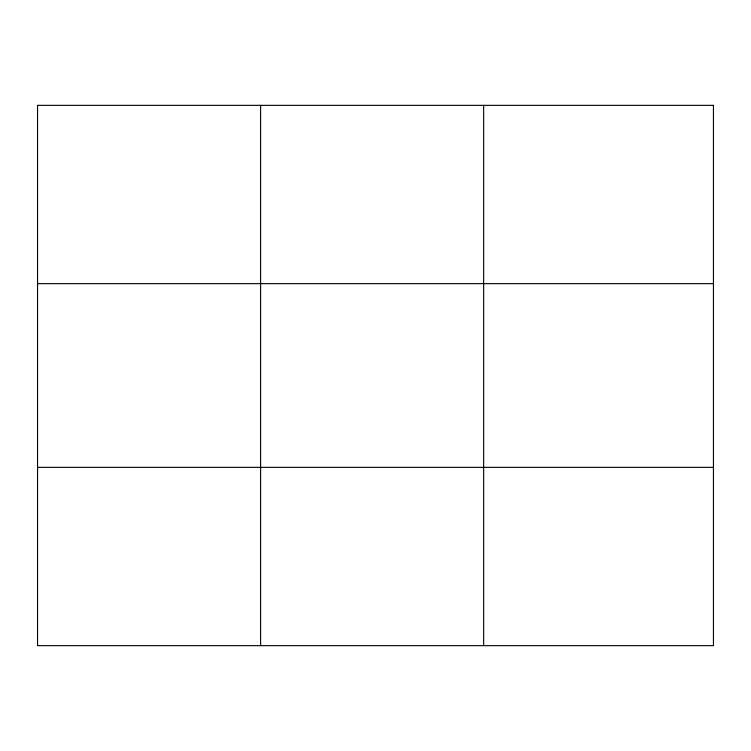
<?xml version="1.0" encoding="UTF-8"?>
<svg xmlns="http://www.w3.org/2000/svg" width="751" height="751" viewBox="0 0 751 751"><rect width="100%" height="100%" fill="white"/><g stroke="black" fill="none" stroke-linecap="round" stroke-linejoin="round"><path stroke-width="1.13" d="M260.597 645.653L260.597 105.347M483.644 645.653L483.644 105.347M37.55 283.643L713.45 283.643M37.55 467.357L713.45 467.357M713.45 105.347L713.45 645.653L37.55 645.653L37.55 105.347L713.45 105.347"/></g></svg>
